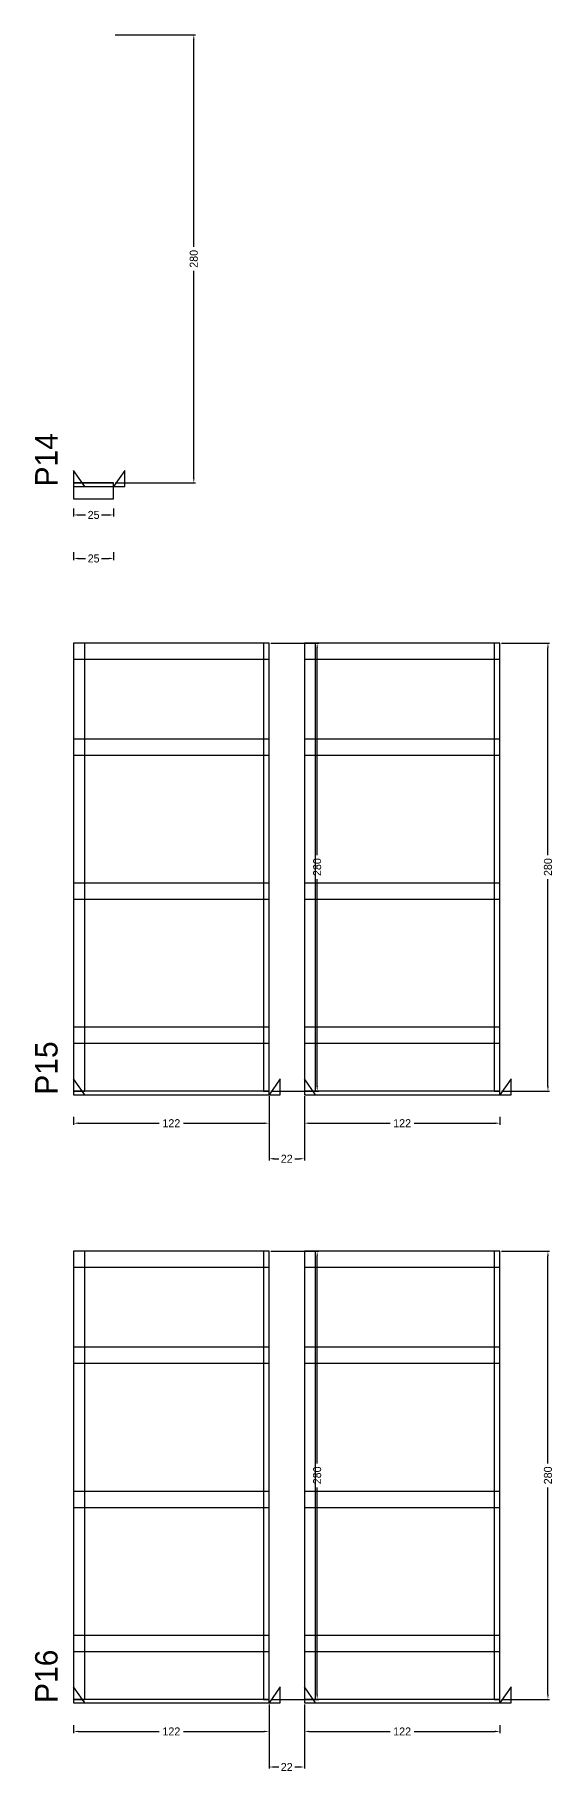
# Model space of a CAD drawing. Header units: centimetres. Extents: x -10500 to 4299, y -38766 to 295.
# Drawn here: x 3976 to 4299, y -5743 to -4658 of the extents above; entities that cross this region are included whole.
import ezdxf

# ---------------------------------------------------------------- set-up
doc = ezdxf.new("R2010")
doc.units = ezdxf.units.CM
for name, color, linetype in [('COTA', 241, 'Continuous'), ('NOMENCLATURA', 7, 'Continuous'), ('SARR_2.2x10', 60, 'Continuous'), ('SARR_2.2x7', 40, 'Continuous'), ('SARR_3.5x7', 81, 'Continuous')]:
    doc.layers.add(name, color=color, linetype=linetype)
doc.dimstyles.new('PAINEL-NOVA', dxfattribs={"dimtxt": 5, "dimasz": 3, "dimexe": 1, "dimexo": 1, "dimgap": 1, "dimtad": 1, "dimcen": 2.5, "dimazin": 3, "dimtfac": 1, "dimtmove": 0, "dimatfit": 3})

# ---------------------------------------------------------------- blocks, each defined once
blk = doc.blocks.new('_CLOSEDFILLED')
at = {"color": 0, "linetype": 'BYBLOCK'}
blk.add_solid([(-1, 0.16), (0, 0), (-1, -0.16)], dxfattribs=at)
blk = doc.blocks.new('*D399')
for p, q in [((4000, -4953.8), (4000, -4958.8)), ((4003, -4957.8), (4007.5, -4957.8)), ((4017.5, -4957.8), (4022, -4957.8)), ((4025, -4953.8), (4025, -4958.8))]:
    blk.add_line(p, q)
at = {"layer": 'Defpoints'}
for p in [(4000, -4952.8), (4000, -4957.8), (4025, -4952.8)]:
    blk.add_point(p, dxfattribs=at)
at = {"layer": 'SARR_2.2x10', "xscale": 3, "yscale": 3, "rotation": 180}
blk.add_blockref('_CLOSEDFILLED', (4000, -4957.8), dxfattribs=at)
at = {"layer": 'SARR_2.2x10', "xscale": 3, "yscale": 3}
blk.add_blockref('_CLOSEDFILLED', (4025, -4957.8), dxfattribs=at)
at = {"layer": 'SARR_2.2x10', "insert": (4012.5, -4957.8), "char_height": 5, "attachment_point": 5}
blk.add_mtext('25', dxfattribs=at)
blk = doc.blocks.new('*D400')
for p, q in [((4026, -4657.8), (4076, -4657.8)), ((4075, -4790.3), (4075, -4660.8)), ((4075, -4934.8), (4075, -4805.3)), ((4026, -4937.8), (4076, -4937.8))]:
    blk.add_line(p, q)
at = {"layer": 'Defpoints'}
for p in [(4025, -4657.8), (4025, -4937.8), (4075, -4937.8)]:
    blk.add_point(p, dxfattribs=at)
at = {"layer": 'SARR_2.2x10', "xscale": 3, "yscale": 3}
for p, rotation in [((4075, -4657.8), 90), ((4075, -4937.8), 270)]:
    blk.add_blockref('_CLOSEDFILLED', p, dxfattribs=dict(at, rotation=rotation))
at = {"layer": 'SARR_2.2x10', "insert": (4075, -4797.8), "char_height": 5, "attachment_point": 5, "rotation": 90}
blk.add_mtext('280', dxfattribs=at)
blk = doc.blocks.new('*D401')
for p, q in [((4026, -4657.8), (4076, -4657.8)), ((4075, -4790.3), (4075, -4660.8)), ((4075, -4934.8), (4075, -4805.3)), ((4026, -4937.8), (4076, -4937.8))]:
    blk.add_line(p, q)
at = {"layer": 'Defpoints'}
for p in [(4025, -4657.8), (4025, -4937.8), (4075, -4937.8)]:
    blk.add_point(p, dxfattribs=at)
at = {"layer": 'SARR_2.2x10', "xscale": 3, "yscale": 3}
for p, rotation in [((4075, -4657.8), 90), ((4075, -4937.8), 270)]:
    blk.add_blockref('_CLOSEDFILLED', p, dxfattribs=dict(at, rotation=rotation))
at = {"layer": 'SARR_2.2x10', "insert": (4075, -4797.8), "char_height": 5, "attachment_point": 5, "rotation": 90}
blk.add_mtext('280', dxfattribs=at)
blk = doc.blocks.new('*D402')
for p, q in [((4026, -4657.8), (4076, -4657.8)), ((4075, -4790.3), (4075, -4660.8)), ((4075, -4934.8), (4075, -4805.3)), ((4026, -4937.8), (4076, -4937.8))]:
    blk.add_line(p, q)
at = {"layer": 'Defpoints'}
for p in [(4025, -4657.8), (4025, -4937.8), (4075, -4937.8)]:
    blk.add_point(p, dxfattribs=at)
at = {"layer": 'SARR_2.2x10', "xscale": 3, "yscale": 3}
for p, rotation in [((4075, -4657.8), 90), ((4075, -4937.8), 270)]:
    blk.add_blockref('_CLOSEDFILLED', p, dxfattribs=dict(at, rotation=rotation))
at = {"layer": 'SARR_2.2x10', "insert": (4075, -4797.8), "char_height": 5, "attachment_point": 5, "rotation": 90}
blk.add_mtext('280', dxfattribs=at)
blk = doc.blocks.new('*D403')
for p, q in [((4026, -4657.8), (4076, -4657.8)), ((4075, -4790.3), (4075, -4660.8)), ((4075, -4934.8), (4075, -4805.3)), ((4026, -4937.8), (4076, -4937.8))]:
    blk.add_line(p, q)
at = {"layer": 'Defpoints'}
for p in [(4025, -4657.8), (4025, -4937.8), (4075, -4937.8)]:
    blk.add_point(p, dxfattribs=at)
at = {"layer": 'SARR_2.2x10', "xscale": 3, "yscale": 3}
for p, rotation in [((4075, -4657.8), 90), ((4075, -4937.8), 270)]:
    blk.add_blockref('_CLOSEDFILLED', p, dxfattribs=dict(at, rotation=rotation))
at = {"layer": 'SARR_2.2x10', "insert": (4075, -4797.8), "char_height": 5, "attachment_point": 5, "rotation": 90}
blk.add_mtext('280', dxfattribs=at)
blk = doc.blocks.new('*D404')
for p, q in [((4000, -4981), (4000, -4986)), ((4025, -4981), (4025, -4986)), ((4003, -4985), (4007.5, -4985)), ((4017.5, -4985), (4022, -4985))]:
    blk.add_line(p, q)
at = {"layer": 'Defpoints'}
for p in [(4000, -4980), (4025, -4980), (4000, -4985)]:
    blk.add_point(p, dxfattribs=at)
at = {"layer": 'SARR_2.2x10', "xscale": 3, "yscale": 3, "rotation": 180}
blk.add_blockref('_CLOSEDFILLED', (4000, -4985), dxfattribs=at)
at = {"layer": 'SARR_2.2x10', "xscale": 3, "yscale": 3}
blk.add_blockref('_CLOSEDFILLED', (4025, -4985), dxfattribs=at)
at = {"layer": 'SARR_2.2x10', "insert": (4012.5, -4985), "char_height": 5, "attachment_point": 5}
blk.add_mtext('25', dxfattribs=at)
blk = doc.blocks.new('GRA-E')
at = {"layer": 'SARR_2.2x7'}
blk.add_lwpolyline([(0, 0), (7, 0), (0, 10)], close=True, dxfattribs=at)
blk = doc.blocks.new('GRA-D')
at = {"layer": 'SARR_2.2x7'}
blk.add_lwpolyline([(0, 0), (7, 0), (7, 10)], close=True, dxfattribs=at)
blk = doc.blocks.new('*D425')
for p, q in [((4000, -5333.8), (4000, -5338.8)), ((4003, -5337.8), (4053.5, -5337.8)), ((4068.5, -5337.8), (4119, -5337.8)), ((4122, -5333.8), (4122, -5338.8))]:
    blk.add_line(p, q)
at = {"layer": 'Defpoints'}
for p in [(4000, -5332.8), (4000, -5337.8), (4122, -5332.8)]:
    blk.add_point(p, dxfattribs=at)
at = {"layer": 'SARR_2.2x10', "xscale": 3, "yscale": 3, "rotation": 180}
blk.add_blockref('_CLOSEDFILLED', (4000, -5337.8), dxfattribs=at)
at = {"layer": 'SARR_2.2x10', "xscale": 3, "yscale": 3}
blk.add_blockref('_CLOSEDFILLED', (4122, -5337.8), dxfattribs=at)
at = {"layer": 'SARR_2.2x10', "insert": (4061, -5337.8), "char_height": 5, "attachment_point": 5}
blk.add_mtext('122', dxfattribs=at)
blk = doc.blocks.new('*D426')
for p, q in [((4123, -5037.8), (4153, -5037.8)), ((4152, -5170.3), (4152, -5040.8)), ((4152, -5314.8), (4152, -5185.3)), ((4123, -5317.8), (4153, -5317.8))]:
    blk.add_line(p, q)
at = {"layer": 'Defpoints'}
for p in [(4122, -5037.8), (4122, -5317.8), (4152, -5317.8)]:
    blk.add_point(p, dxfattribs=at)
at = {"layer": 'SARR_2.2x10', "xscale": 3, "yscale": 3}
for p, rotation in [((4152, -5037.8), 90), ((4152, -5317.8), 270)]:
    blk.add_blockref('_CLOSEDFILLED', p, dxfattribs=dict(at, rotation=rotation))
at = {"layer": 'SARR_2.2x10', "insert": (4152, -5177.8), "char_height": 5, "attachment_point": 5, "rotation": 90}
blk.add_mtext('280', dxfattribs=at)
blk = doc.blocks.new('*D427')
for p, q in [((4144, -5333.8), (4144, -5338.8)), ((4147, -5337.8), (4197.5, -5337.8)), ((4212.5, -5337.8), (4263, -5337.8)), ((4266, -5333.8), (4266, -5338.8))]:
    blk.add_line(p, q)
at = {"layer": 'Defpoints'}
for p in [(4144, -5332.8), (4144, -5337.8), (4266, -5332.8)]:
    blk.add_point(p, dxfattribs=at)
at = {"layer": 'SARR_2.2x10', "xscale": 3, "yscale": 3, "rotation": 180}
blk.add_blockref('_CLOSEDFILLED', (4144, -5337.8), dxfattribs=at)
at = {"layer": 'SARR_2.2x10', "xscale": 3, "yscale": 3}
blk.add_blockref('_CLOSEDFILLED', (4266, -5337.8), dxfattribs=at)
at = {"layer": 'SARR_2.2x10', "insert": (4205, -5337.8), "char_height": 5, "attachment_point": 5}
blk.add_mtext('122', dxfattribs=at)
blk = doc.blocks.new('*D428')
for p, q in [((4267, -5037.8), (4297, -5037.8)), ((4296, -5170.3), (4296, -5040.8)), ((4296, -5314.8), (4296, -5185.3)), ((4267, -5317.8), (4297, -5317.8))]:
    blk.add_line(p, q)
at = {"layer": 'Defpoints'}
for p in [(4266, -5037.8), (4266, -5317.8), (4296, -5317.8)]:
    blk.add_point(p, dxfattribs=at)
at = {"layer": 'SARR_2.2x10', "xscale": 3, "yscale": 3}
for p, rotation in [((4296, -5037.8), 90), ((4296, -5317.8), 270)]:
    blk.add_blockref('_CLOSEDFILLED', p, dxfattribs=dict(at, rotation=rotation))
at = {"layer": 'SARR_2.2x10', "insert": (4296, -5177.8), "char_height": 5, "attachment_point": 5, "rotation": 90}
blk.add_mtext('280', dxfattribs=at)
blk = doc.blocks.new('*D429')
for p, q in [((4267, -5037.8), (4297, -5037.8)), ((4296, -5170.3), (4296, -5040.8)), ((4296, -5314.8), (4296, -5185.3)), ((4267, -5317.8), (4297, -5317.8))]:
    blk.add_line(p, q)
at = {"layer": 'Defpoints'}
for p in [(4266, -5037.8), (4266, -5317.8), (4296, -5317.8)]:
    blk.add_point(p, dxfattribs=at)
at = {"layer": 'SARR_2.2x10', "xscale": 3, "yscale": 3}
for p, rotation in [((4296, -5037.8), 90), ((4296, -5317.8), 270)]:
    blk.add_blockref('_CLOSEDFILLED', p, dxfattribs=dict(at, rotation=rotation))
at = {"layer": 'SARR_2.2x10', "insert": (4296, -5177.8), "char_height": 5, "attachment_point": 5, "rotation": 90}
blk.add_mtext('280', dxfattribs=at)
blk = doc.blocks.new('*D430')
for p, q in [((4267, -5037.8), (4297, -5037.8)), ((4296, -5170.3), (4296, -5040.8)), ((4296, -5314.8), (4296, -5185.3)), ((4267, -5317.8), (4297, -5317.8))]:
    blk.add_line(p, q)
at = {"layer": 'Defpoints'}
for p in [(4266, -5037.8), (4266, -5317.8), (4296, -5317.8)]:
    blk.add_point(p, dxfattribs=at)
at = {"layer": 'SARR_2.2x10', "xscale": 3, "yscale": 3}
for p, rotation in [((4296, -5037.8), 90), ((4296, -5317.8), 270)]:
    blk.add_blockref('_CLOSEDFILLED', p, dxfattribs=dict(at, rotation=rotation))
at = {"layer": 'SARR_2.2x10', "insert": (4296, -5177.8), "char_height": 5, "attachment_point": 5, "rotation": 90}
blk.add_mtext('280', dxfattribs=at)
blk = doc.blocks.new('*D431')
for p, q in [((4267, -5037.8), (4297, -5037.8)), ((4296, -5170.3), (4296, -5040.8)), ((4296, -5314.8), (4296, -5185.3)), ((4267, -5317.8), (4297, -5317.8))]:
    blk.add_line(p, q)
at = {"layer": 'Defpoints'}
for p in [(4266, -5037.8), (4266, -5317.8), (4296, -5317.8)]:
    blk.add_point(p, dxfattribs=at)
at = {"layer": 'SARR_2.2x10', "xscale": 3, "yscale": 3}
for p, rotation in [((4296, -5037.8), 90), ((4296, -5317.8), 270)]:
    blk.add_blockref('_CLOSEDFILLED', p, dxfattribs=dict(at, rotation=rotation))
at = {"layer": 'SARR_2.2x10', "insert": (4296, -5177.8), "char_height": 5, "attachment_point": 5, "rotation": 90}
blk.add_mtext('280', dxfattribs=at)
blk = doc.blocks.new('*D432')
for p, q in [((4267, -5037.8), (4297, -5037.8)), ((4296, -5170.3), (4296, -5040.8)), ((4296, -5314.8), (4296, -5185.3)), ((4267, -5317.8), (4297, -5317.8))]:
    blk.add_line(p, q)
at = {"layer": 'Defpoints'}
for p in [(4266, -5037.8), (4266, -5317.8), (4296, -5317.8)]:
    blk.add_point(p, dxfattribs=at)
at = {"layer": 'SARR_2.2x10', "xscale": 3, "yscale": 3}
for p, rotation in [((4296, -5037.8), 90), ((4296, -5317.8), 270)]:
    blk.add_blockref('_CLOSEDFILLED', p, dxfattribs=dict(at, rotation=rotation))
at = {"layer": 'SARR_2.2x10', "insert": (4296, -5177.8), "char_height": 5, "attachment_point": 5, "rotation": 90}
blk.add_mtext('280', dxfattribs=at)
blk = doc.blocks.new('*D433')
for p, q in [((4267, -5037.8), (4297, -5037.8)), ((4296, -5170.3), (4296, -5040.8)), ((4296, -5314.8), (4296, -5185.3)), ((4267, -5317.8), (4297, -5317.8))]:
    blk.add_line(p, q)
at = {"layer": 'Defpoints'}
for p in [(4266, -5037.8), (4266, -5317.8), (4296, -5317.8)]:
    blk.add_point(p, dxfattribs=at)
at = {"layer": 'SARR_2.2x10', "xscale": 3, "yscale": 3}
for p, rotation in [((4296, -5037.8), 90), ((4296, -5317.8), 270)]:
    blk.add_blockref('_CLOSEDFILLED', p, dxfattribs=dict(at, rotation=rotation))
at = {"layer": 'SARR_2.2x10', "insert": (4296, -5177.8), "char_height": 5, "attachment_point": 5, "rotation": 90}
blk.add_mtext('280', dxfattribs=at)
blk = doc.blocks.new('*D434')
for p, q in [((4267, -5037.8), (4297, -5037.8)), ((4296, -5170.3), (4296, -5040.8)), ((4296, -5314.8), (4296, -5185.3)), ((4267, -5317.8), (4297, -5317.8))]:
    blk.add_line(p, q)
at = {"layer": 'Defpoints'}
for p in [(4266, -5037.8), (4266, -5317.8), (4296, -5317.8)]:
    blk.add_point(p, dxfattribs=at)
at = {"layer": 'SARR_2.2x10', "xscale": 3, "yscale": 3}
for p, rotation in [((4296, -5037.8), 90), ((4296, -5317.8), 270)]:
    blk.add_blockref('_CLOSEDFILLED', p, dxfattribs=dict(at, rotation=rotation))
at = {"layer": 'SARR_2.2x10', "insert": (4296, -5177.8), "char_height": 5, "attachment_point": 5, "rotation": 90}
blk.add_mtext('280', dxfattribs=at)
blk = doc.blocks.new('*D435')
for p, q in [((4267, -5037.8), (4297, -5037.8)), ((4296, -5170.3), (4296, -5040.8)), ((4296, -5314.8), (4296, -5185.3)), ((4267, -5317.8), (4297, -5317.8))]:
    blk.add_line(p, q)
at = {"layer": 'Defpoints'}
for p in [(4266, -5037.8), (4266, -5317.8), (4296, -5317.8)]:
    blk.add_point(p, dxfattribs=at)
at = {"layer": 'SARR_2.2x10', "xscale": 3, "yscale": 3}
for p, rotation in [((4296, -5037.8), 90), ((4296, -5317.8), 270)]:
    blk.add_blockref('_CLOSEDFILLED', p, dxfattribs=dict(at, rotation=rotation))
at = {"layer": 'SARR_2.2x10', "insert": (4296, -5177.8), "char_height": 5, "attachment_point": 5, "rotation": 90}
blk.add_mtext('280', dxfattribs=at)
blk = doc.blocks.new('*D436')
for p, q in [((4267, -5037.8), (4297, -5037.8)), ((4296, -5170.3), (4296, -5040.8)), ((4296, -5314.8), (4296, -5185.3)), ((4267, -5317.8), (4297, -5317.8))]:
    blk.add_line(p, q)
at = {"layer": 'Defpoints'}
for p in [(4266, -5037.8), (4266, -5317.8), (4296, -5317.8)]:
    blk.add_point(p, dxfattribs=at)
at = {"layer": 'SARR_2.2x10', "xscale": 3, "yscale": 3}
for p, rotation in [((4296, -5037.8), 90), ((4296, -5317.8), 270)]:
    blk.add_blockref('_CLOSEDFILLED', p, dxfattribs=dict(at, rotation=rotation))
at = {"layer": 'SARR_2.2x10', "insert": (4296, -5177.8), "char_height": 5, "attachment_point": 5, "rotation": 90}
blk.add_mtext('280', dxfattribs=at)
blk = doc.blocks.new('*D437')
for p, q in [((4267, -5037.8), (4297, -5037.8)), ((4296, -5170.3), (4296, -5040.8)), ((4296, -5314.8), (4296, -5185.3)), ((4267, -5317.8), (4297, -5317.8))]:
    blk.add_line(p, q)
at = {"layer": 'Defpoints'}
for p in [(4266, -5037.8), (4266, -5317.8), (4296, -5317.8)]:
    blk.add_point(p, dxfattribs=at)
at = {"layer": 'SARR_2.2x10', "xscale": 3, "yscale": 3}
for p, rotation in [((4296, -5037.8), 90), ((4296, -5317.8), 270)]:
    blk.add_blockref('_CLOSEDFILLED', p, dxfattribs=dict(at, rotation=rotation))
at = {"layer": 'SARR_2.2x10', "insert": (4296, -5177.8), "char_height": 5, "attachment_point": 5, "rotation": 90}
blk.add_mtext('280', dxfattribs=at)
blk = doc.blocks.new('*D438')
for p, q in [((4122, -5321), (4122, -5361)), ((4144, -5321), (4144, -5361)), ((4125, -5360), (4128, -5360)), ((4138, -5360), (4141, -5360))]:
    blk.add_line(p, q)
at = {"layer": 'Defpoints'}
for p in [(4122, -5320), (4144, -5320), (4122, -5360)]:
    blk.add_point(p, dxfattribs=at)
at = {"layer": 'COTA', "xscale": 3, "yscale": 3, "rotation": 180}
blk.add_blockref('_CLOSEDFILLED', (4122, -5360), dxfattribs=at)
at = {"layer": 'COTA', "xscale": 3, "yscale": 3}
blk.add_blockref('_CLOSEDFILLED', (4144, -5360), dxfattribs=at)
at = {"layer": 'COTA', "insert": (4133, -5360), "char_height": 5, "attachment_point": 5}
blk.add_mtext('22', dxfattribs=at)
blk = doc.blocks.new('*D459')
for p, q in [((4000, -5713.8), (4000, -5718.8)), ((4003, -5717.8), (4053.5, -5717.8)), ((4068.5, -5717.8), (4119, -5717.8)), ((4122, -5713.8), (4122, -5718.8))]:
    blk.add_line(p, q)
at = {"layer": 'Defpoints'}
for p in [(4000, -5712.8), (4000, -5717.8), (4122, -5712.8)]:
    blk.add_point(p, dxfattribs=at)
at = {"layer": 'SARR_2.2x10', "xscale": 3, "yscale": 3, "rotation": 180}
blk.add_blockref('_CLOSEDFILLED', (4000, -5717.8), dxfattribs=at)
at = {"layer": 'SARR_2.2x10', "xscale": 3, "yscale": 3}
blk.add_blockref('_CLOSEDFILLED', (4122, -5717.8), dxfattribs=at)
at = {"layer": 'SARR_2.2x10', "insert": (4061, -5717.8), "char_height": 5, "attachment_point": 5}
blk.add_mtext('122', dxfattribs=at)
blk = doc.blocks.new('*D460')
for p, q in [((4123, -5417.8), (4153, -5417.8)), ((4152, -5550.3), (4152, -5420.8)), ((4152, -5694.8), (4152, -5565.3)), ((4123, -5697.8), (4153, -5697.8))]:
    blk.add_line(p, q)
at = {"layer": 'Defpoints'}
for p in [(4122, -5417.8), (4122, -5697.8), (4152, -5697.8)]:
    blk.add_point(p, dxfattribs=at)
at = {"layer": 'SARR_2.2x10', "xscale": 3, "yscale": 3}
for p, rotation in [((4152, -5417.8), 90), ((4152, -5697.8), 270)]:
    blk.add_blockref('_CLOSEDFILLED', p, dxfattribs=dict(at, rotation=rotation))
at = {"layer": 'SARR_2.2x10', "insert": (4152, -5557.8), "char_height": 5, "attachment_point": 5, "rotation": 90}
blk.add_mtext('280', dxfattribs=at)
blk = doc.blocks.new('*D461')
for p, q in [((4144, -5713.8), (4144, -5718.8)), ((4147, -5717.8), (4197.5, -5717.8)), ((4212.5, -5717.8), (4263, -5717.8)), ((4266, -5713.8), (4266, -5718.8))]:
    blk.add_line(p, q)
at = {"layer": 'Defpoints'}
for p in [(4144, -5712.8), (4144, -5717.8), (4266, -5712.8)]:
    blk.add_point(p, dxfattribs=at)
at = {"layer": 'SARR_2.2x10', "xscale": 3, "yscale": 3, "rotation": 180}
blk.add_blockref('_CLOSEDFILLED', (4144, -5717.8), dxfattribs=at)
at = {"layer": 'SARR_2.2x10', "xscale": 3, "yscale": 3}
blk.add_blockref('_CLOSEDFILLED', (4266, -5717.8), dxfattribs=at)
at = {"layer": 'SARR_2.2x10', "insert": (4205, -5717.8), "char_height": 5, "attachment_point": 5}
blk.add_mtext('122', dxfattribs=at)
blk = doc.blocks.new('*D462')
for p, q in [((4267, -5417.8), (4297, -5417.8)), ((4296, -5550.3), (4296, -5420.8)), ((4296, -5694.8), (4296, -5565.3)), ((4267, -5697.8), (4297, -5697.8))]:
    blk.add_line(p, q)
at = {"layer": 'Defpoints'}
for p in [(4266, -5417.8), (4266, -5697.8), (4296, -5697.8)]:
    blk.add_point(p, dxfattribs=at)
at = {"layer": 'SARR_2.2x10', "xscale": 3, "yscale": 3}
for p, rotation in [((4296, -5417.8), 90), ((4296, -5697.8), 270)]:
    blk.add_blockref('_CLOSEDFILLED', p, dxfattribs=dict(at, rotation=rotation))
at = {"layer": 'SARR_2.2x10', "insert": (4296, -5557.8), "char_height": 5, "attachment_point": 5, "rotation": 90}
blk.add_mtext('280', dxfattribs=at)
blk = doc.blocks.new('*D463')
for p, q in [((4267, -5417.8), (4297, -5417.8)), ((4296, -5550.3), (4296, -5420.8)), ((4296, -5694.8), (4296, -5565.3)), ((4267, -5697.8), (4297, -5697.8))]:
    blk.add_line(p, q)
at = {"layer": 'Defpoints'}
for p in [(4266, -5417.8), (4266, -5697.8), (4296, -5697.8)]:
    blk.add_point(p, dxfattribs=at)
at = {"layer": 'SARR_2.2x10', "xscale": 3, "yscale": 3}
for p, rotation in [((4296, -5417.8), 90), ((4296, -5697.8), 270)]:
    blk.add_blockref('_CLOSEDFILLED', p, dxfattribs=dict(at, rotation=rotation))
at = {"layer": 'SARR_2.2x10', "insert": (4296, -5557.8), "char_height": 5, "attachment_point": 5, "rotation": 90}
blk.add_mtext('280', dxfattribs=at)
blk = doc.blocks.new('*D464')
for p, q in [((4267, -5417.8), (4297, -5417.8)), ((4296, -5550.3), (4296, -5420.8)), ((4296, -5694.8), (4296, -5565.3)), ((4267, -5697.8), (4297, -5697.8))]:
    blk.add_line(p, q)
at = {"layer": 'Defpoints'}
for p in [(4266, -5417.8), (4266, -5697.8), (4296, -5697.8)]:
    blk.add_point(p, dxfattribs=at)
at = {"layer": 'SARR_2.2x10', "xscale": 3, "yscale": 3}
for p, rotation in [((4296, -5417.8), 90), ((4296, -5697.8), 270)]:
    blk.add_blockref('_CLOSEDFILLED', p, dxfattribs=dict(at, rotation=rotation))
at = {"layer": 'SARR_2.2x10', "insert": (4296, -5557.8), "char_height": 5, "attachment_point": 5, "rotation": 90}
blk.add_mtext('280', dxfattribs=at)
blk = doc.blocks.new('*D465')
for p, q in [((4267, -5417.8), (4297, -5417.8)), ((4296, -5550.3), (4296, -5420.8)), ((4296, -5694.8), (4296, -5565.3)), ((4267, -5697.8), (4297, -5697.8))]:
    blk.add_line(p, q)
at = {"layer": 'Defpoints'}
for p in [(4266, -5417.8), (4266, -5697.8), (4296, -5697.8)]:
    blk.add_point(p, dxfattribs=at)
at = {"layer": 'SARR_2.2x10', "xscale": 3, "yscale": 3}
for p, rotation in [((4296, -5417.8), 90), ((4296, -5697.8), 270)]:
    blk.add_blockref('_CLOSEDFILLED', p, dxfattribs=dict(at, rotation=rotation))
at = {"layer": 'SARR_2.2x10', "insert": (4296, -5557.8), "char_height": 5, "attachment_point": 5, "rotation": 90}
blk.add_mtext('280', dxfattribs=at)
blk = doc.blocks.new('*D466')
for p, q in [((4267, -5417.8), (4297, -5417.8)), ((4296, -5550.3), (4296, -5420.8)), ((4296, -5694.8), (4296, -5565.3)), ((4267, -5697.8), (4297, -5697.8))]:
    blk.add_line(p, q)
at = {"layer": 'Defpoints'}
for p in [(4266, -5417.8), (4266, -5697.8), (4296, -5697.8)]:
    blk.add_point(p, dxfattribs=at)
at = {"layer": 'SARR_2.2x10', "xscale": 3, "yscale": 3}
for p, rotation in [((4296, -5417.8), 90), ((4296, -5697.8), 270)]:
    blk.add_blockref('_CLOSEDFILLED', p, dxfattribs=dict(at, rotation=rotation))
at = {"layer": 'SARR_2.2x10', "insert": (4296, -5557.8), "char_height": 5, "attachment_point": 5, "rotation": 90}
blk.add_mtext('280', dxfattribs=at)
blk = doc.blocks.new('*D467')
for p, q in [((4267, -5417.8), (4297, -5417.8)), ((4296, -5550.3), (4296, -5420.8)), ((4296, -5694.8), (4296, -5565.3)), ((4267, -5697.8), (4297, -5697.8))]:
    blk.add_line(p, q)
at = {"layer": 'Defpoints'}
for p in [(4266, -5417.8), (4266, -5697.8), (4296, -5697.8)]:
    blk.add_point(p, dxfattribs=at)
at = {"layer": 'SARR_2.2x10', "xscale": 3, "yscale": 3}
for p, rotation in [((4296, -5417.8), 90), ((4296, -5697.8), 270)]:
    blk.add_blockref('_CLOSEDFILLED', p, dxfattribs=dict(at, rotation=rotation))
at = {"layer": 'SARR_2.2x10', "insert": (4296, -5557.8), "char_height": 5, "attachment_point": 5, "rotation": 90}
blk.add_mtext('280', dxfattribs=at)
blk = doc.blocks.new('*D468')
for p, q in [((4267, -5417.8), (4297, -5417.8)), ((4296, -5550.3), (4296, -5420.8)), ((4296, -5694.8), (4296, -5565.3)), ((4267, -5697.8), (4297, -5697.8))]:
    blk.add_line(p, q)
at = {"layer": 'Defpoints'}
for p in [(4266, -5417.8), (4266, -5697.8), (4296, -5697.8)]:
    blk.add_point(p, dxfattribs=at)
at = {"layer": 'SARR_2.2x10', "xscale": 3, "yscale": 3}
for p, rotation in [((4296, -5417.8), 90), ((4296, -5697.8), 270)]:
    blk.add_blockref('_CLOSEDFILLED', p, dxfattribs=dict(at, rotation=rotation))
at = {"layer": 'SARR_2.2x10', "insert": (4296, -5557.8), "char_height": 5, "attachment_point": 5, "rotation": 90}
blk.add_mtext('280', dxfattribs=at)
blk = doc.blocks.new('*D469')
for p, q in [((4267, -5417.8), (4297, -5417.8)), ((4296, -5550.3), (4296, -5420.8)), ((4296, -5694.8), (4296, -5565.3)), ((4267, -5697.8), (4297, -5697.8))]:
    blk.add_line(p, q)
at = {"layer": 'Defpoints'}
for p in [(4266, -5417.8), (4266, -5697.8), (4296, -5697.8)]:
    blk.add_point(p, dxfattribs=at)
at = {"layer": 'SARR_2.2x10', "xscale": 3, "yscale": 3}
for p, rotation in [((4296, -5417.8), 90), ((4296, -5697.8), 270)]:
    blk.add_blockref('_CLOSEDFILLED', p, dxfattribs=dict(at, rotation=rotation))
at = {"layer": 'SARR_2.2x10', "insert": (4296, -5557.8), "char_height": 5, "attachment_point": 5, "rotation": 90}
blk.add_mtext('280', dxfattribs=at)
blk = doc.blocks.new('*D470')
for p, q in [((4267, -5417.8), (4297, -5417.8)), ((4296, -5550.3), (4296, -5420.8)), ((4296, -5694.8), (4296, -5565.3)), ((4267, -5697.8), (4297, -5697.8))]:
    blk.add_line(p, q)
at = {"layer": 'Defpoints'}
for p in [(4266, -5417.8), (4266, -5697.8), (4296, -5697.8)]:
    blk.add_point(p, dxfattribs=at)
at = {"layer": 'SARR_2.2x10', "xscale": 3, "yscale": 3}
for p, rotation in [((4296, -5417.8), 90), ((4296, -5697.8), 270)]:
    blk.add_blockref('_CLOSEDFILLED', p, dxfattribs=dict(at, rotation=rotation))
at = {"layer": 'SARR_2.2x10', "insert": (4296, -5557.8), "char_height": 5, "attachment_point": 5, "rotation": 90}
blk.add_mtext('280', dxfattribs=at)
blk = doc.blocks.new('*D471')
for p, q in [((4267, -5417.8), (4297, -5417.8)), ((4296, -5550.3), (4296, -5420.8)), ((4296, -5694.8), (4296, -5565.3)), ((4267, -5697.8), (4297, -5697.8))]:
    blk.add_line(p, q)
at = {"layer": 'Defpoints'}
for p in [(4266, -5417.8), (4266, -5697.8), (4296, -5697.8)]:
    blk.add_point(p, dxfattribs=at)
at = {"layer": 'SARR_2.2x10', "xscale": 3, "yscale": 3}
for p, rotation in [((4296, -5417.8), 90), ((4296, -5697.8), 270)]:
    blk.add_blockref('_CLOSEDFILLED', p, dxfattribs=dict(at, rotation=rotation))
at = {"layer": 'SARR_2.2x10', "insert": (4296, -5557.8), "char_height": 5, "attachment_point": 5, "rotation": 90}
blk.add_mtext('280', dxfattribs=at)
blk = doc.blocks.new('*D472')
for p, q in [((4122, -5701), (4122, -5741)), ((4144, -5701), (4144, -5741)), ((4125, -5740), (4128, -5740)), ((4138, -5740), (4141, -5740))]:
    blk.add_line(p, q)
at = {"layer": 'Defpoints'}
for p in [(4122, -5700), (4144, -5700), (4122, -5740)]:
    blk.add_point(p, dxfattribs=at)
at = {"layer": 'COTA', "xscale": 3, "yscale": 3, "rotation": 180}
blk.add_blockref('_CLOSEDFILLED', (4122, -5740), dxfattribs=at)
at = {"layer": 'COTA', "xscale": 3, "yscale": 3}
blk.add_blockref('_CLOSEDFILLED', (4144, -5740), dxfattribs=at)
at = {"layer": 'COTA', "insert": (4133, -5740), "char_height": 5, "attachment_point": 5}
blk.add_mtext('22', dxfattribs=at)

msp = doc.modelspace()

# ---------------------------------------------------------------- linework, layer by layer
at = {"layer": 'SARR_2.2x10'}
for p, q in [((4025, -4937.8), (4000, -4937.8)), ((4000, -4937.8), (4000, -4947.8)), ((4025, -4947.8), (4025, -4937.8)), ((4000, -4947.8), (4025, -4947.8)), ((4122, -5037.8), (4000, -5037.8)), ((4000, -5037.8), (4000, -5047.8)), ((4122, -5047.8), (4122, -5037.8)), ((4266, -5037.8), (4144, -5037.8)), ((4144, -5037.8), (4144, -5047.8)), ((4266, -5047.8), (4266, -5037.8)), ((4000, -5047.8), (4122, -5047.8)), ((4144, -5047.8), (4266, -5047.8)), ((4122, -5097.8), (4000, -5097.8)), ((4000, -5097.8), (4000, -5107.8)), ((4122, -5107.8), (4122, -5097.8)), ((4266, -5097.8), (4144, -5097.8)), ((4144, -5097.8), (4144, -5107.8)), ((4266, -5107.8), (4266, -5097.8)), ((4000, -5107.8), (4122, -5107.8)), ((4144, -5107.8), (4266, -5107.8)), ((4122, -5187.8), (4000, -5187.8)), ((4000, -5187.8), (4000, -5197.8)), ((4122, -5197.8), (4122, -5187.8)), ((4266, -5187.8), (4144, -5187.8)), ((4144, -5187.8), (4144, -5197.8)), ((4266, -5197.8), (4266, -5187.8)), ((4000, -5197.8), (4122, -5197.8)), ((4144, -5197.8), (4266, -5197.8)), ((4122, -5277.8), (4000, -5277.8)), ((4000, -5277.8), (4000, -5287.8)), ((4122, -5287.8), (4122, -5277.8)), ((4266, -5277.8), (4144, -5277.8)), ((4144, -5277.8), (4144, -5287.8)), ((4266, -5287.8), (4266, -5277.8)), ((4000, -5287.8), (4122, -5287.8)), ((4144, -5287.8), (4266, -5287.8)), ((4122, -5417.8), (4000, -5417.8)), ((4000, -5417.8), (4000, -5427.8)), ((4122, -5427.8), (4122, -5417.8)), ((4266, -5417.8), (4144, -5417.8)), ((4144, -5417.8), (4144, -5427.8)), ((4266, -5427.8), (4266, -5417.8)), ((4000, -5427.8), (4122, -5427.8)), ((4144, -5427.8), (4266, -5427.8)), ((4122, -5477.8), (4000, -5477.8)), ((4000, -5477.8), (4000, -5487.8)), ((4122, -5487.8), (4122, -5477.8)), ((4266, -5477.8), (4144, -5477.8)), ((4144, -5477.8), (4144, -5487.8)), ((4266, -5487.8), (4266, -5477.8)), ((4000, -5487.8), (4122, -5487.8)), ((4144, -5487.8), (4266, -5487.8)), ((4122, -5567.8), (4000, -5567.8)), ((4000, -5567.8), (4000, -5577.8)), ((4122, -5577.8), (4122, -5567.8)), ((4266, -5567.8), (4144, -5567.8)), ((4144, -5567.8), (4144, -5577.8)), ((4266, -5577.8), (4266, -5567.8)), ((4000, -5577.8), (4122, -5577.8)), ((4144, -5577.8), (4266, -5577.8)), ((4122, -5657.8), (4000, -5657.8)), ((4000, -5657.8), (4000, -5667.8)), ((4122, -5667.8), (4122, -5657.8)), ((4266, -5657.8), (4144, -5657.8)), ((4144, -5657.8), (4144, -5667.8)), ((4266, -5667.8), (4266, -5657.8)), ((4000, -5667.8), (4122, -5667.8)), ((4144, -5667.8), (4266, -5667.8))]:
    msp.add_line(p, q, dxfattribs=at)
at = {"layer": 'SARR_2.2x7'}
for p, q in [((4025, -4937.8), (4000, -4937.8)), ((4000, -4937.8), (4000, -4940)), ((4000, -4937.8), (4007, -4937.8)), ((4000, -4937.8), (4007, -4937.8)), ((4000, -4937.8), (4007, -4937.8)), ((4000, -4937.8), (4007, -4937.8)), ((4007, -4937.8), (4025, -4937.8)), ((4007, -4937.8), (4025, -4937.8)), ((4007, -4937.8), (4025, -4937.8)), ((4007, -4937.8), (4025, -4937.8)), ((4025, -4940), (4025, -4937.8)), ((4000, -4940), (4025, -4940)), ((4007, -5037.8), (4000, -5037.8)), ((4000, -5037.8), (4000, -5317.8)), ((4007, -5317.8), (4007, -5037.8)), ((4266, -5037.8), (4262.5, -5037.8)), ((4262.5, -5037.8), (4262.5, -5317.8)), ((4266, -5317.8), (4266, -5037.8)), ((4122, -5317.8), (4000, -5317.8)), ((4000, -5317.8), (4000, -5320)), ((4000, -5317.8), (4007, -5317.8)), ((4122, -5320), (4122, -5317.8)), ((4266, -5317.8), (4144, -5317.8)), ((4144, -5317.8), (4144, -5320)), ((4262.5, -5317.8), (4266, -5317.8)), ((4266, -5320), (4266, -5317.8)), ((4000, -5320), (4122, -5320)), ((4144, -5320), (4266, -5320)), ((4007, -5417.8), (4000, -5417.8)), ((4000, -5417.8), (4000, -5697.8)), ((4007, -5697.8), (4007, -5417.8)), ((4266, -5417.8), (4262.5, -5417.8)), ((4262.5, -5417.8), (4262.5, -5697.8)), ((4266, -5697.8), (4266, -5417.8)), ((4122, -5697.8), (4000, -5697.8)), ((4000, -5697.8), (4000, -5700)), ((4000, -5697.8), (4007, -5697.8)), ((4122, -5700), (4122, -5697.8)), ((4266, -5697.8), (4144, -5697.8)), ((4144, -5697.8), (4144, -5700)), ((4262.5, -5697.8), (4266, -5697.8)), ((4266, -5700), (4266, -5697.8)), ((4000, -5700), (4122, -5700)), ((4144, -5700), (4266, -5700))]:
    msp.add_line(p, q, dxfattribs=at)
at = {"layer": 'SARR_3.5x7'}
for p, q in [((4122, -5037.8), (4118.5, -5037.8)), ((4118.5, -5037.8), (4118.5, -5317.8)), ((4122, -5317.8), (4122, -5037.8)), ((4151, -5037.8), (4144, -5037.8)), ((4144, -5037.8), (4144, -5317.8)), ((4151, -5317.8), (4151, -5037.8)), ((4118.5, -5317.8), (4122, -5317.8)), ((4144, -5317.8), (4151, -5317.8)), ((4122, -5417.8), (4118.5, -5417.8)), ((4118.5, -5417.8), (4118.5, -5697.8)), ((4122, -5697.8), (4122, -5417.8)), ((4151, -5417.8), (4144, -5417.8)), ((4144, -5417.8), (4144, -5697.8)), ((4151, -5697.8), (4151, -5417.8)), ((4118.5, -5697.8), (4122, -5697.8)), ((4144, -5697.8), (4151, -5697.8))]:
    msp.add_line(p, q, dxfattribs=at)

# ---------------------------------------------------------------- block references
at = {"layer": 'SARR_2.2x7'}
for name, p in [('GRA-E', (4000, -4940)), ('GRA-D', (4025, -4940)), ('GRA-E', (4000, -5320)), ('GRA-D', (4122, -5320)), ('GRA-E', (4144, -5320)), ('GRA-D', (4266, -5320)), ('GRA-E', (4000, -5700)), ('GRA-D', (4122, -5700)), ('GRA-E', (4144, -5700)), ('GRA-D', (4266, -5700))]:
    msp.add_blockref(name, p, dxfattribs=at)

# ---------------------------------------------------------------- texts
at = {"layer": 'NOMENCLATURA'}
for s, p in [('P14', (3990, -4940)), ('P15', (3990, -5320)), ('P16', (3990, -5700))]:
    msp.add_text(s, height=14, rotation=90, dxfattribs=at).set_placement(p)

# ---------------------------------------------------------------- dimensions: what is measured, and where the dimension line sits
at = {"layer": 'COTA'}
for base, p1, p2, picture, middle in [((4122, -5360), (4122, -5320), (4144, -5320), '*D438', (4133, -5360)), ((4122, -5740), (4122, -5700), (4144, -5700), '*D472', (4133, -5740))]:
    dim = msp.add_linear_dim(base=base, p1=p1, p2=p2, dimstyle='PAINEL-NOVA', dxfattribs=at)
    dim.commit()
    dim.dimension.update_dxf_attribs({"geometry": picture, "text_midpoint": middle})
at = {"layer": 'SARR_2.2x10'}
for base, p1, p2, picture, middle in [((4075, -4937.8), (4025, -4937.8), (4025, -4657.8), '*D400', (4075, -4797.8)), ((4075, -4937.8), (4025, -4937.8), (4025, -4657.8), '*D401', (4075, -4797.8)), ((4075, -4937.8), (4025, -4937.8), (4025, -4657.8), '*D402', (4075, -4797.8)), ((4075, -4937.8), (4025, -4937.8), (4025, -4657.8), '*D403', (4075, -4797.8)), ((4152, -5317.8), (4122, -5317.8), (4122, -5037.8), '*D426', (4152, -5177.8)), ((4296, -5317.8), (4266, -5317.8), (4266, -5037.8), '*D428', (4296, -5177.8)), ((4296, -5317.8), (4266, -5317.8), (4266, -5037.8), '*D429', (4296, -5177.8)), ((4296, -5317.8), (4266, -5317.8), (4266, -5037.8), '*D430', (4296, -5177.8)), ((4296, -5317.8), (4266, -5317.8), (4266, -5037.8), '*D431', (4296, -5177.8)), ((4296, -5317.8), (4266, -5317.8), (4266, -5037.8), '*D432', (4296, -5177.8)), ((4296, -5317.8), (4266, -5317.8), (4266, -5037.8), '*D433', (4296, -5177.8)), ((4296, -5317.8), (4266, -5317.8), (4266, -5037.8), '*D434', (4296, -5177.8)), ((4296, -5317.8), (4266, -5317.8), (4266, -5037.8), '*D435', (4296, -5177.8)), ((4296, -5317.8), (4266, -5317.8), (4266, -5037.8), '*D436', (4296, -5177.8)), ((4296, -5317.8), (4266, -5317.8), (4266, -5037.8), '*D437', (4296, -5177.8)), ((4152, -5697.8), (4122, -5697.8), (4122, -5417.8), '*D460', (4152, -5557.8)), ((4296, -5697.8), (4266, -5697.8), (4266, -5417.8), '*D462', (4296, -5557.8)), ((4296, -5697.8), (4266, -5697.8), (4266, -5417.8), '*D463', (4296, -5557.8)), ((4296, -5697.8), (4266, -5697.8), (4266, -5417.8), '*D464', (4296, -5557.8)), ((4296, -5697.8), (4266, -5697.8), (4266, -5417.8), '*D465', (4296, -5557.8)), ((4296, -5697.8), (4266, -5697.8), (4266, -5417.8), '*D466', (4296, -5557.8)), ((4296, -5697.8), (4266, -5697.8), (4266, -5417.8), '*D467', (4296, -5557.8)), ((4296, -5697.8), (4266, -5697.8), (4266, -5417.8), '*D468', (4296, -5557.8)), ((4296, -5697.8), (4266, -5697.8), (4266, -5417.8), '*D469', (4296, -5557.8)), ((4296, -5697.8), (4266, -5697.8), (4266, -5417.8), '*D470', (4296, -5557.8)), ((4296, -5697.8), (4266, -5697.8), (4266, -5417.8), '*D471', (4296, -5557.8))]:
    dim = msp.add_linear_dim(base=base, p1=p1, p2=p2, angle=90, dimstyle='PAINEL-NOVA', dxfattribs=at)
    dim.commit()
    dim.dimension.update_dxf_attribs({"geometry": picture, "text_midpoint": middle})
for base, p1, p2, picture, middle in [((4000, -4957.8), (4000, -4952.8), (4025, -4952.8), '*D399', (4012.5, -4957.8)), ((4000, -4985), (4000, -4980), (4025, -4980), '*D404', (4012.5, -4985)), ((4000, -5337.8), (4000, -5332.8), (4122, -5332.8), '*D425', (4061, -5337.8)), ((4144, -5337.8), (4144, -5332.8), (4266, -5332.8), '*D427', (4205, -5337.8)), ((4000, -5717.8), (4000, -5712.8), (4122, -5712.8), '*D459', (4061, -5717.8)), ((4144, -5717.8), (4144, -5712.8), (4266, -5712.8), '*D461', (4205, -5717.8))]:
    dim = msp.add_linear_dim(base=base, p1=p1, p2=p2, dimstyle='PAINEL-NOVA', dxfattribs=at)
    dim.commit()
    dim.dimension.update_dxf_attribs({"geometry": picture, "text_midpoint": middle})

doc.saveas('drawing.dxf')
